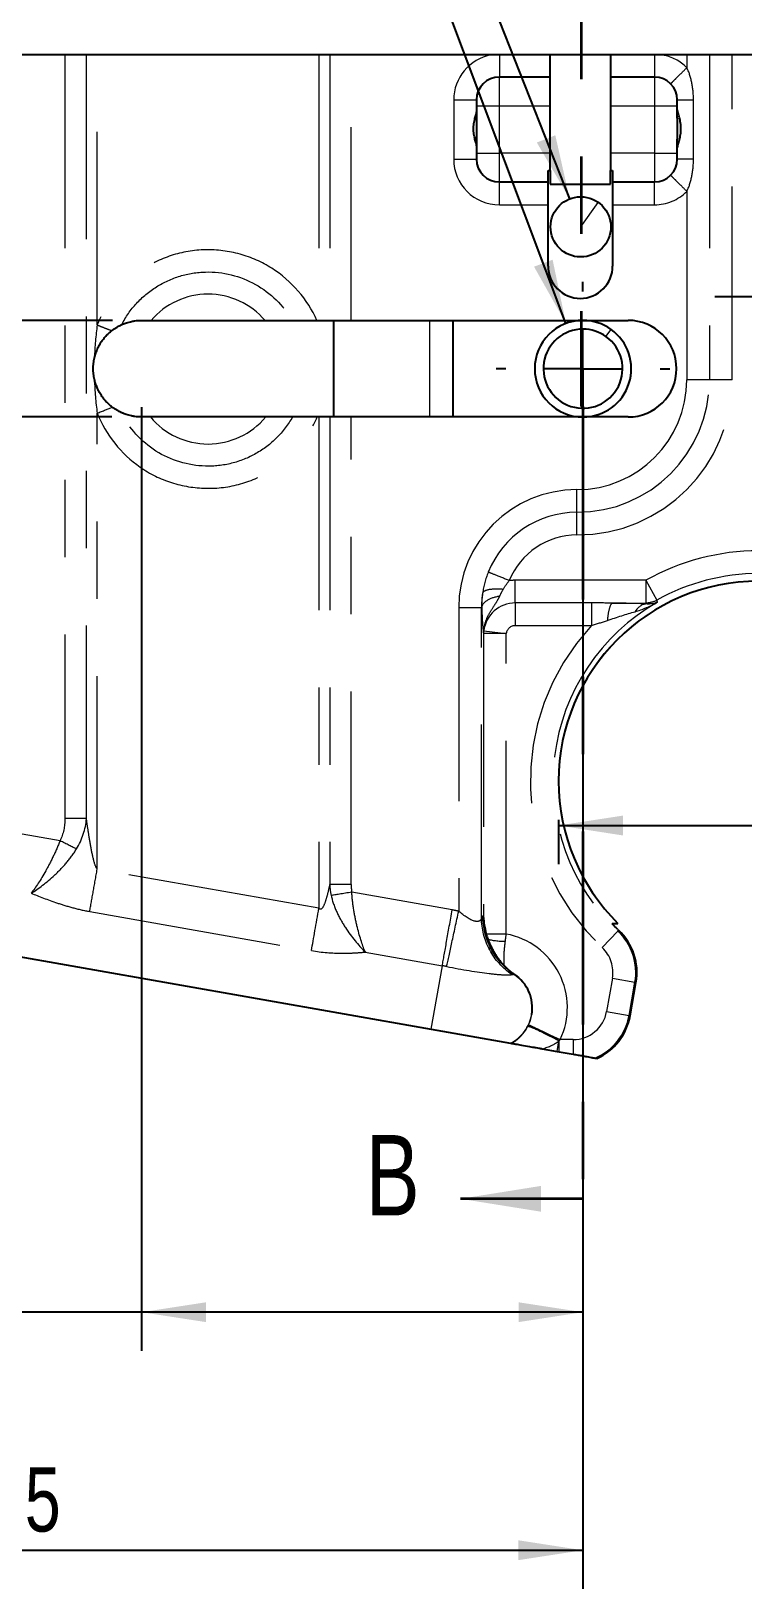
# Model space of a CAD drawing. Header units: inches. Extents: x 0.2 to 16.8, y 0.2 to 10.8.
# Drawn here: x 13.39 to 14.311, y 5.348 to 7.364 of the extents above; entities that cross this region are included whole.
import ezdxf

# ---------------------------------------------------------------- set-up
doc = ezdxf.new("R2010")
doc.units = ezdxf.units.IN
doc.header["$MEASUREMENT"] = 0
doc.linetypes.add('CENTER', pattern=[0.4, 0.25, -0.05, 0.05, -0.05])
doc.linetypes.add('PHANTOM', pattern=[0.5, 0.25, -0.05, 0.05, -0.05, 0.05, -0.05])
doc.layers.add('FORMAT', color=7, linetype='Continuous')
doc.styles.add('SLDTEXTSTYLE0', font='TXT', dxfattribs={"width": 0.75})
doc.dimstyles.new('SLDDIMSTYLE17', dxfattribs={"dimtxt": 0.083333, "dimasz": 0.083333, "dimexe": 0, "dimexo": 0.0625, "dimgap": 0.020833, "dimtad": 2, "dimdec": 3, "dimlfac": 2, "dimrnd": 1e-09, "dimzin": 12, "dimdsep": 46, "dimtxsty": 'SLDTEXTSTYLE0', "dimsah": 1, "dimcen": 0.09, "dimadec": 0, "dimazin": 3, "dimtfac": 1, "dimtdec": 3, "dimtofl": 0, "dimtmove": 0, "dimatfit": 3, "dimfxl": 1, "dimfrac": 2, "dimtolj": 1, "dimtzin": 12, "dimarcsym": 0})
doc.dimstyles.new('SLDDIMSTYLE23', dxfattribs={"dimtxt": 0.083333, "dimasz": 0.083333, "dimexe": 0, "dimexo": 0.0625, "dimgap": 0.020833, "dimtad": 2, "dimdec": 4, "dimlfac": 2, "dimrnd": 1e-09, "dimzin": 12, "dimdsep": 46, "dimtxsty": 'SLDTEXTSTYLE0', "dimsah": 1, "dimcen": 0.09, "dimadec": 0, "dimazin": 3, "dimtol": 1, "dimtp": 0.0015, "dimtm": 0.0015, "dimtfac": 1, "dimtdec": 4, "dimtofl": 0, "dimtmove": 0, "dimatfit": 3, "dimfxl": 1, "dimfrac": 2, "dimtolj": 1, "dimarcsym": 0})
doc.dimstyles.new('SLDDIMSTYLE24', dxfattribs={"dimtxt": 0.083333, "dimasz": 0.083333, "dimexe": 0, "dimexo": 0.0625, "dimgap": 0.020833, "dimtad": 2, "dimdec": 3, "dimlfac": 2, "dimrnd": 1e-09, "dimzin": 4, "dimdsep": 46, "dimtxsty": 'SLDTEXTSTYLE0', "dimsah": 1, "dimcen": 0.09, "dimadec": 0, "dimazin": 1, "dimtol": 1, "dimtp": 0.001, "dimtm": 0.001, "dimtfac": 1, "dimtdec": 3, "dimtofl": 0, "dimtmove": 0, "dimatfit": 3, "dimfxl": 1, "dimfrac": 2, "dimtolj": 1, "dimarcsym": 0})
doc.dimstyles.new('SLDDIMSTYLE25', dxfattribs={"dimtxt": 0.083333, "dimasz": 0.083333, "dimexe": 0, "dimexo": 0.0625, "dimgap": 0.020833, "dimtad": 0, "dimtih": 1, "dimtoh": 1, "dimdec": 3, "dimlfac": 2, "dimrnd": 1e-09, "dimzin": 12, "dimdsep": 46, "dimtxsty": 'SLDTEXTSTYLE0', "dimsah": 1, "dimcen": 0, "dimadec": 0, "dimazin": 3, "dimtol": 1, "dimtp": 0.003, "dimtm": 0.003, "dimtfac": 1, "dimtdec": 3, "dimtofl": 0, "dimtmove": 0, "dimatfit": 3, "dimfxl": 1, "dimfrac": 2, "dimtolj": 1, "dimarcsym": 0})
doc.dimstyles.new('SLDDIMSTYLE26', dxfattribs={"dimtxt": 0.083333, "dimasz": 0.083333, "dimexe": 0, "dimexo": 0.0625, "dimgap": 0.020833, "dimtad": 0, "dimtih": 1, "dimtoh": 1, "dimdec": 3, "dimlfac": 2, "dimrnd": 1e-09, "dimzin": 4, "dimdsep": 46, "dimtxsty": 'SLDTEXTSTYLE0', "dimsah": 1, "dimcen": 0, "dimadec": 0, "dimazin": 1, "dimtol": 1, "dimtp": 0.002, "dimtm": 0.002, "dimtfac": 1, "dimtdec": 3, "dimtofl": 0, "dimtmove": 0, "dimatfit": 3, "dimfxl": 1, "dimfrac": 2, "dimtolj": 1, "dimarcsym": 0})
doc.dimstyles.new('SLDDIMSTYLE5', dxfattribs={"dimtxt": 0.083333, "dimasz": 0.083333, "dimexe": 0, "dimexo": 0.0625, "dimgap": 0.020833, "dimtad": 2, "dimdec": 3, "dimlfac": 2, "dimrnd": 1e-09, "dimzin": 4, "dimdsep": 46, "dimtxsty": 'SLDTEXTSTYLE0', "dimsah": 1, "dimcen": 0.09, "dimadec": 0, "dimazin": 1, "dimtol": 1, "dimtp": 0.002, "dimtm": 0.002, "dimtfac": 1, "dimtdec": 3, "dimtmove": 0, "dimatfit": 0, "dimfxl": 1, "dimfrac": 2, "dimtolj": 1, "dimarcsym": 0})

# ---------------------------------------------------------------- blocks, each defined once
blk = doc.blocks.new('_D_24')
at = {"layer": 'FORMAT'}
for p, q in [((12.5616, 7.1577), (12.5616, 5.3475)), ((14.1036, 5.8023), (14.1036, 5.3475)), ((12.5616, 5.3975), (14.1036, 5.3975))]:
    blk.add_line(p, q, dxfattribs=at)
for points in [[(12.5616, 5.3975), (12.6449, 5.3847), (12.6449, 5.4104)], [(14.1036, 5.3975), (14.0203, 5.4104), (14.0203, 5.3847)]]:
    blk.add_solid(points, dxfattribs=at)
at = {"layer": 'FORMAT', "char_height": 0.08333, "attachment_point": 1, "style": 'SLDTEXTSTYLE0'}
for s, insert in [('3.0841', (12.8344, 5.505)), ('±.0015', (13.173, 5.505))]:
    blk.add_mtext(s, dxfattribs=dict(at, insert=insert))
blk = doc.blocks.new('_D_25')
at = {"layer": 'FORMAT'}
for p, q in [((12.5616, 7.2577), (12.5616, 8.0129)), ((12.5616, 7.9629), (14.1014, 7.9629))]:
    blk.add_line(p, q, dxfattribs=at)
for points in [[(12.5616, 7.9629), (12.6449, 7.9501), (12.6449, 7.9757)], [(14.1014, 7.9629), (14.0181, 7.9757), (14.0181, 7.9501)]]:
    blk.add_solid(points, dxfattribs=at)
at = {"layer": 'FORMAT', "char_height": 0.08333, "attachment_point": 1, "style": 'SLDTEXTSTYLE0'}
for s, insert in [('3.080', (13.0574, 8.0703)), ('±.001', (13.3344, 8.0703))]:
    blk.add_mtext(s, dxfattribs=dict(at, insert=insert))
blk = doc.blocks.new('_D_26')
at = {"layer": 'FORMAT'}
for p, q in [((13.8447, 7.7616), (13.5947, 7.7616)), ((14.0867, 7.1465), (13.8447, 7.7616))]:
    blk.add_line(p, q, dxfattribs=at)
blk.add_solid([(14.0867, 7.1465), (14.0681, 7.2288), (14.0442, 7.2194)], dxfattribs=at)
at = {"layer": 'FORMAT', "char_height": 0.08333, "attachment_point": 1, "style": 'SLDTEXTSTYLE0'}
for s, insert in [('%%c', (12.977, 7.8028)), ('.156', (13.1028, 7.8028)), ('±.003', (13.3183, 7.8028))]:
    blk.add_mtext(s, dxfattribs=dict(at, insert=insert))
blk = doc.blocks.new('_D_27')
at = {"layer": 'FORMAT'}
for p, q in [((13.8786, 7.5261), (13.6286, 7.5261)), ((14.0819, 6.9852), (13.8786, 7.5261))]:
    blk.add_line(p, q, dxfattribs=at)
blk.add_solid([(14.0819, 6.9852), (14.0646, 7.0677), (14.0406, 7.0587)], dxfattribs=at)
at = {"layer": 'FORMAT', "char_height": 0.08333, "attachment_point": 1, "style": 'SLDTEXTSTYLE0'}
for s, insert in [('%%c', (12.7168, 7.5673)), ('.250', (12.8426, 7.5673)), ('±.002 THRU', (13.0581, 7.5673))]:
    blk.add_mtext(s, dxfattribs=dict(at, insert=insert))
blk = doc.blocks.new('_D_29')
at = {"layer": 'FORMAT'}
for p, q in [((12.9607, 6.8642), (12.9607, 7.3327)), ((13.4941, 6.8642), (12.9107, 6.8642))]:
    blk.add_line(p, q, dxfattribs=at)
for points in [[(12.9607, 7.3327), (12.9479, 7.2494), (12.9736, 7.2494)], [(12.9607, 6.8642), (12.9736, 6.9475), (12.9479, 6.9475)]]:
    blk.add_solid(points, dxfattribs=at)
at = {"layer": 'FORMAT', "insert": (12.8533, 6.9937), "char_height": 0.08333, "attachment_point": 1, "rotation": 90, "style": 'SLDTEXTSTYLE0'}
blk.add_mtext('.937', dxfattribs=at)
blk = doc.blocks.new('_D_30')
at = {"layer": 'FORMAT'}
for p, q in [((13.2858, 6.9892), (13.2858, 7.1495)), ((13.495, 6.9892), (13.2358, 6.9892)), ((13.4941, 6.8642), (13.2358, 6.8642)), ((13.2858, 6.8642), (13.2858, 6.2538))]:
    blk.add_line(p, q, dxfattribs=at)
for points in [[(13.2858, 6.9892), (13.2987, 7.0725), (13.273, 7.0725)], [(13.2858, 6.8642), (13.273, 6.7809), (13.2987, 6.7809)]]:
    blk.add_solid(points, dxfattribs=at)
at = {"layer": 'FORMAT', "char_height": 0.08333, "attachment_point": 1, "rotation": 90, "style": 'SLDTEXTSTYLE0'}
for s, insert in [('±.002', (13.1784, 6.4692)), ('.250', (13.1784, 6.2538))]:
    blk.add_mtext(s, dxfattribs=dict(at, insert=insert))
blk = doc.blocks.new('_D_32')
at = {"layer": 'FORMAT'}
for p, q in [((13.5326, 6.8767), (13.5326, 5.6556)), ((14.1039, 6.8767), (14.1039, 5.6556)), ((13.5326, 5.7056), (13.0342, 5.7056)), ((14.1039, 5.7056), (13.5326, 5.7056))]:
    blk.add_line(p, q, dxfattribs=at)
for points in [[(13.5326, 5.7056), (13.6159, 5.6928), (13.6159, 5.7184)], [(14.1039, 5.7056), (14.0206, 5.7184), (14.0206, 5.6928)]]:
    blk.add_solid(points, dxfattribs=at)
at = {"layer": 'FORMAT', "insert": (13.0342, 5.813), "char_height": 0.08333, "attachment_point": 1, "style": 'SLDTEXTSTYLE0'}
blk.add_mtext('1.143', dxfattribs=at)
blk = doc.blocks.new('_D_37')
at = {"layer": 'FORMAT'}
for p, q in [((14.0723, 6.3427), (14.0723, 6.2855)), ((14.0723, 6.3355), (15.0312, 6.3355)), ((15.0312, 6.3427), (15.0312, 6.2855))]:
    blk.add_line(p, q, dxfattribs=at)
for points in [[(14.0723, 6.3355), (14.1556, 6.3226), (14.1556, 6.3483)], [(15.0312, 6.3355), (14.9478, 6.3483), (14.9478, 6.3226)]]:
    blk.add_solid(points, dxfattribs=at)
at = {"layer": 'FORMAT', "insert": (14.3692, 6.4429), "char_height": 0.08333, "attachment_point": 1, "style": 'SLDTEXTSTYLE0'}
blk.add_mtext('1.918', dxfattribs=at)
blk = doc.blocks.new('SW_CENTERMARKSYMBOL_24')
at = {"layer": 'FORMAT', "color": 0}
for p, q in [((0, 0.05), (0, 0.089)), ((0, 0), (0, 0.05)), ((-0.05, 0), (-0.089, 0)), ((0, 0), (-0.05, 0)), ((0, 0), (0, -0.05)), ((0, 0), (0.05, 0)), ((0.05, 0), (0.089, 0)), ((0, -0.05), (0, -0.089))]:
    blk.add_line(p, q, dxfattribs=at)
blk = doc.blocks.new('SW_CENTERMARKSYMBOL_25')
at = {"layer": 'FORMAT', "color": 0}
for p, q in [((0, 0.1), (0, 0.1125)), ((0, 0), (0, 0.05)), ((-0.1, 0), (-0.1125, 0)), ((0, 0), (-0.05, 0)), ((0, 0), (0, -0.05)), ((0, 0), (0.05, 0)), ((0.1, 0), (0.1125, 0)), ((0, -0.1), (0, -0.1125))]:
    blk.add_line(p, q, dxfattribs=at)

msp = doc.modelspace()

# ---------------------------------------------------------------- linework, layer by layer
at = {"color": 7, "linetype": 'CENTER', "lineweight": 35}
for p, q in [((14.1014, 8.101324), (14.1014, 6.877929)), ((14.1014, 6.877929), (14.103625, 6.877929)), ((14.103625, 6.877929), (14.103625, 5.852347))]:
    msp.add_line(p, q, dxfattribs=at)
at = {"color": 7, "linetype": 'Continuous', "lineweight": 25}
for p, q in [((13.433458, 7.332699), (12.70872, 7.332699)), ((13.461297, 7.332699), (13.433458, 7.332699)), ((13.475216, 7.332699), (13.461297, 7.332699)), ((13.762156, 7.332699), (13.475216, 7.332699)), ((13.776076, 7.332699), (13.762156, 7.332699)), ((13.803915, 7.332699), (13.776076, 7.332699)), ((13.984918, 7.332699), (13.803915, 7.332699)), ((13.995655, 7.332699), (13.984918, 7.332699)), ((14.0616, 7.332699), (13.995655, 7.332699)), ((14.0616, 7.304155), (14.0616, 7.332699)), ((14.139356, 7.332699), (14.0616, 7.332699)), ((14.196442, 7.332699), (14.139356, 7.332699)), ((14.139356, 7.332699), (14.139356, 7.304155)), ((14.207179, 7.332699), (14.196442, 7.332699)), ((14.238303, 7.332699), (14.207179, 7.332699)), ((14.267657, 7.332699), (14.238303, 7.332699)), ((14.297011, 7.332699), (14.267657, 7.332699)), ((15.683765, 7.332699), (14.297011, 7.332699)), ((14.0616, 7.304155), (13.995655, 7.304155)), ((14.0616, 7.266754), (14.0616, 7.304155)), ((14.196442, 7.304155), (14.139356, 7.304155)), ((14.139356, 7.304155), (14.139356, 7.266754)), ((13.966127, 7.274628), (13.966127, 7.266754)), ((13.966127, 7.266754), (13.966127, 7.20573)), ((14.0616, 7.20573), (14.0616, 7.266754)), ((14.139356, 7.266754), (14.139356, 7.20573)), ((14.22597, 7.266754), (14.22597, 7.274628)), ((14.22597, 7.25082), (14.22597, 7.266754)), ((14.22597, 7.20573), (14.22597, 7.223633)), ((13.966127, 7.20573), (13.966127, 7.197856)), ((14.0616, 7.183092), (14.0616, 7.20573)), ((14.139356, 7.20573), (14.139356, 7.183092)), ((14.22597, 7.197856), (14.22597, 7.20573)), ((14.058647, 7.183092), (14.0616, 7.183092)), ((14.058647, 7.168329), (14.058647, 7.183092)), ((14.0616, 7.183092), (14.0616, 7.165376)), ((14.139356, 7.183092), (14.142308, 7.183092)), ((14.139356, 7.165376), (14.139356, 7.183092)), ((14.142308, 7.183092), (14.142308, 7.168329)), ((13.995655, 7.168329), (14.058647, 7.168329)), ((14.058647, 7.138801), (14.058647, 7.168329)), ((14.0616, 7.165376), (14.139356, 7.165376)), ((14.142308, 7.168329), (14.196442, 7.168329)), ((14.142308, 7.168329), (14.142308, 7.138801)), ((14.058647, 7.059569), (14.058647, 7.138801)), ((14.142308, 7.138801), (14.142308, 7.059569)), ((13.54495, 6.989195), (13.692422, 6.989195)), ((13.759657, 6.989195), (13.762156, 6.989195)), ((13.762156, 6.989195), (13.776076, 6.989195)), ((13.776076, 6.989195), (13.803915, 6.989195)), ((13.781088, 6.989195), (13.781088, 6.864195)), ((13.803915, 6.989195), (14.162485, 6.989195)), ((13.935615, 6.989195), (13.935615, 6.864195)), ((13.693252, 6.864195), (13.544121, 6.864195)), ((13.762156, 6.864195), (13.760093, 6.864195)), ((13.776076, 6.864195), (13.762156, 6.864195)), ((13.803915, 6.864195), (13.776076, 6.864195)), ((14.162485, 6.864195), (13.803915, 6.864195)), ((12.751671, 6.275691), (13.907406, 6.071904)), ((14.16491, 6.089374), (14.172483, 6.132321)), ((13.907406, 6.071904), (14.009999, 6.053814)), ((14.051279, 6.046535), (14.070355, 6.043172)), ((14.070355, 6.043172), (14.073035, 6.042699)), ((14.073035, 6.042699), (14.091127, 6.039509))]:
    msp.add_line(p, q, dxfattribs=at)
at = {"color": 8, "linetype": 'PHANTOM', "lineweight": 18}
for p, q in [((13.433458, 7.332699), (13.433458, 6.344391)), ((13.461297, 6.344391), (13.461297, 7.332699)), ((13.475216, 6.983273), (13.475216, 7.332699)), ((13.762156, 7.332699), (13.762156, 6.989195)), ((13.776076, 7.332699), (13.776076, 6.989195)), ((13.803915, 6.989195), (13.803915, 7.332699)), ((13.995655, 7.332699), (13.995655, 7.304155)), ((14.196442, 7.332699), (14.196442, 7.304155)), ((14.238303, 7.332699), (14.238303, 7.316283)), ((14.267657, 7.332699), (14.267657, 6.912423)), ((14.297011, 6.912423), (14.297011, 7.332699)), ((13.995655, 7.266754), (13.995655, 7.304155)), ((14.196442, 7.304155), (14.196442, 7.266754)), ((13.9366, 7.274628), (13.9366, 7.197856)), ((13.9366, 7.274628), (13.966127, 7.274628)), ((13.966127, 7.266754), (13.995655, 7.266754)), ((13.995655, 7.20573), (13.995655, 7.266754)), ((13.995655, 7.266754), (14.0616, 7.266754)), ((14.139356, 7.266754), (14.196442, 7.266754)), ((14.196442, 7.266754), (14.22597, 7.266754)), ((14.196442, 7.266754), (14.196442, 7.20573)), ((14.226074, 7.261876), (14.22597, 7.261788)), ((14.2469, 7.197856), (14.2469, 7.274628)), ((13.9366, 7.197856), (13.966127, 7.197856)), ((13.966127, 7.20573), (13.995655, 7.20573)), ((14.0616, 7.20573), (13.995655, 7.20573)), ((13.995655, 7.168329), (13.995655, 7.20573)), ((14.196442, 7.20573), (14.139356, 7.20573)), ((14.196442, 7.20573), (14.196442, 7.168329)), ((14.196442, 7.20573), (14.22597, 7.20573)), ((14.22597, 7.212665), (14.226074, 7.212577)), ((13.995655, 7.138801), (13.995655, 7.168329)), ((14.196442, 7.138801), (14.196442, 7.168329)), ((13.995655, 7.138801), (14.058647, 7.138801)), ((14.10097, 7.110258), (14.123633, 7.141997)), ((14.142308, 7.138801), (14.196442, 7.138801)), ((14.238303, 7.156201), (14.238303, 6.912423)), ((13.905104, 6.989195), (13.905104, 6.864195)), ((14.133664, 6.968347), (14.140242, 6.977559)), ((14.267657, 6.912423), (14.238303, 6.912423)), ((14.297011, 6.912423), (14.267657, 6.912423)), ((13.475216, 6.278967), (13.475216, 6.869132)), ((13.762156, 6.864195), (13.762156, 6.228371)), ((13.776076, 6.864195), (13.776076, 6.259107)), ((13.803915, 6.259107), (13.803915, 6.864195)), ((14.096048, 6.740814), (14.096048, 6.770168)), ((14.096048, 6.711461), (14.096048, 6.740814)), ((14.185243, 6.65286), (14.016324, 6.65286)), ((14.016324, 6.623506), (14.016324, 6.65286)), ((14.185243, 6.65286), (14.199678, 6.627148)), ((14.185243, 6.65286), (14.185243, 6.623373)), ((13.943028, 6.617148), (13.943028, 6.224594)), ((13.972515, 6.617148), (13.943028, 6.617148)), ((13.972515, 6.216016), (13.972515, 6.617148)), ((13.97287, 6.617148), (13.972515, 6.617148)), ((14.114986, 6.623506), (14.016324, 6.623506)), ((14.016324, 6.623506), (14.016324, 6.594153)), ((14.142196, 6.623373), (14.185243, 6.623373)), ((14.185243, 6.623373), (14.185537, 6.62225)), ((14.016324, 6.594153), (14.114986, 6.594153)), ((13.975101, 6.583807), (13.975101, 6.216412)), ((14.004588, 6.583807), (13.975101, 6.583807)), ((13.975466, 6.587486), (14.004588, 6.583807)), ((14.004588, 6.195032), (14.004588, 6.583807)), ((13.427109, 6.315734), (12.778885, 6.430034)), ((13.762156, 6.228371), (13.475216, 6.278967)), ((13.934621, 6.226246), (13.804713, 6.249152)), ((13.465556, 6.224183), (13.752496, 6.173588)), ((14.128846, 6.177398), (14.149043, 6.198882)), ((14.149043, 6.198882), (14.150017, 6.199918)), ((13.822137, 6.17163), (13.921889, 6.154041)), ((13.907406, 6.071904), (13.921889, 6.154041)), ((14.142043, 6.137689), (14.13447, 6.094741)), ((14.142043, 6.137689), (14.171082, 6.132568)), ((14.163509, 6.089621), (14.171082, 6.132568)), ((14.171082, 6.132568), (14.172483, 6.132321)), ((14.13447, 6.094741), (14.163509, 6.089621)), ((14.163509, 6.089621), (14.16491, 6.089374)), ((14.070355, 6.043172), (14.072739, 6.056696)), ((14.073035, 6.042699), (14.073035, 6.057264)), ((14.091127, 6.058372), (14.074414, 6.058372)), ((14.091127, 6.058372), (14.091127, 6.039509))]:
    msp.add_line(p, q, dxfattribs=at)
at = {"color": 7, "linetype": 'Continuous', "lineweight": 35}
msp.add_line((14.103625, 5.852347), (13.945291, 5.852347), dxfattribs=at)
at = {"color": 8, "linetype": 'PHANTOM', "lineweight": 18, "flags": 128}
msp.add_lwpolyline([(14.200464, 6.624424), (14.200024, 6.625949), (14.199678, 6.627148)], dxfattribs=at)
at = {"color": 7, "linetype": 'Continuous', "lineweight": 25}
msp.add_circle((14.10097, 7.110258), 0.039, dxfattribs=at)
at = {"color": 8, "linetype": 'PHANTOM', "lineweight": 18}
for centre, radius, start, end in [((13.995655, 7.274628), 0.059055, 100.475314, 180), ((14.196442, 7.274628), 0.059055, 44.85849, 79.524686), ((13.995655, 7.197856), 0.059055, 180, 270), ((14.196442, 7.197856), 0.059055, 270, 315.14151), ((13.618686, 6.926203), 0.096979, 40.507031, 139.492969), ((14.096048, 6.912423), 0.142255, 270, 0), ((14.096048, 6.912423), 0.171609, 270, 0), ((14.096048, 6.912423), 0.200963, 270, 0), ((13.618686, 6.926203), 0.096979, 219.746517, 320.253483), ((14.096048, 6.617148), 0.153021, 90, 180), ((14.096048, 6.617148), 0.123667, 90, 158.028406), ((14.096048, 6.617148), 0.094313, 90, 158.028406), ((14.331285, 6.392738), 0.298315, 90, 119.311415), ((14.016327, 6.58227), 0.07059, 90.002377, 96.296279), ((14.331285, 6.392738), 0.268828, 90, 119.311415), ((14.096048, 6.617148), 0.123534, 171.1354, 180), ((14.331285, 6.392738), 0.258976, 90, 225.292271), ((14.016324, 6.582324), 0.041183, 90, 172.79828), ((14.331285, 6.392738), 0.266068, 119.45102, 226.768722), ((14.016324, 6.582324), 0.011829, 90, 172.79828), ((14.331285, 6.392738), 0.295555, 137.040694, 226.768722), ((13.999805, 6.583215), 0.02471, 170.04603, 178.628364), ((13.89646, 6.009799), 0.219785, 77.767431, 80.001123), ((13.986796, 6.099773), 0.096906, 334.708525, 79.420547), ((14.0987, 6.145331), 0.073499, 350, 46.768722), ((14.0987, 6.145331), 0.044012, 350, 46.768722), ((13.875463, 5.890706), 0.267396, 78.777688, 80.001379), ((13.986796, 6.099773), 0.051693, 334.708525, 60.006406), ((13.986796, 6.099773), 0.051484, 296.787665, 350), ((14.091127, 6.102384), 0.044012, 270, 350), ((14.091127, 6.102384), 0.073499, 292.599668, 350)]:
    msp.add_arc(centre, radius, start, end, dxfattribs=at)
at = {"color": 7, "linetype": 'Continuous', "lineweight": 25}
for centre, radius, start, end in [((13.995655, 7.274628), 0.029528, 90, 180), ((14.196442, 7.274628), 0.029528, 0, 90), ((13.995655, 7.197856), 0.029528, 180, 270), ((14.196442, 7.197856), 0.029528, 270, 360), ((14.100478, 7.059569), 0.041831, 180, 0), ((14.103922, 6.926695), 0.0625, 90, 270), ((14.103922, 6.926695), 0.051181, 90, 54.471448), ((14.103922, 6.926695), 0.0625, 54.471448, 90), ((14.103922, 6.926695), 0.051181, 54.471448, 90), ((14.103922, 6.926695), 0.0625, 270, 54.471448), ((14.162485, 6.926695), 0.0625, 270, 90), ((14.331285, 6.392738), 0.258935, 90, 180), ((14.331285, 6.392738), 0.258935, 180, 225.301317), ((14.0987, 6.145331), 0.074921, 350, 46.768722), ((13.986796, 6.099773), 0.051484, 350, 56.965753), ((14.091127, 6.102384), 0.074921, 294.262779, 350)]:
    msp.add_arc(centre, radius, start, end, dxfattribs=at)
at = {"color": 8, "linetype": 'PHANTOM', "lineweight": 18}
for centre, major_axis, ratio, start_param, end_param in [((13.853375, 6.265104), (-0.018929, -0.054197), 0.84313348, 5.10510798, 5.28499866), ((13.993144, 5.48636), (-0.018961, 0.731634), 0.03234383, 6.27653573, 6.35588722), ((14.020036, 6.083168), (0.013046, 0.026287), 0.49538289, 4.66324388, 4.69274559), ((14.004243, 6.079099), (0.02797, 0.031094), 0.60607611, 5.12930381, 5.17168515), ((14.06361, 6.062271), (0.009407, 0.018695), 0.50984556, 4.67046785, 4.70107296), ((14.030584, 6.063969), (0.052433, 0.010864), 0.42922701, 5.56179921, 5.6075519)]:
    msp.add_ellipse(centre, major_axis=major_axis, ratio=ratio, start_param=start_param, end_param=end_param, dxfattribs=at)
at = {"color": 7, "linetype": 'Continuous', "lineweight": 25}
msp.add_ellipse((14.331269, 6.392721), major_axis=(-0.192302, 0.181801), ratio=0.99995695, start_param=1.56870213, end_param=1.57360267, dxfattribs=at)
at = {"color": 8, "linetype": 'PHANTOM', "lineweight": 18}
for points, knots in [([(14.217373, 7.295455), (14.217373, 7.295455), (14.217918, 7.295997), (14.220015, 7.298084), (14.221566, 7.299628), (14.225441, 7.303483), (14.227762, 7.305794), (14.232825, 7.310831), (14.235564, 7.313557), (14.238303, 7.316283)], [0, 0, 0, 0, 0.25, 0.25, 0.5, 0.5, 0.75, 0.75, 1, 1, 1, 1]), ([(14.22597, 7.274628), (14.22597, 7.274628), (14.228063, 7.274628), (14.235491, 7.274628), (14.240896, 7.274628), (14.2469, 7.274628)], [0, 0, 0, 0, 0.5, 0.5, 1, 1, 1, 1]), ([(14.2469, 7.197856), (14.240896, 7.197856), (14.235491, 7.197856), (14.228063, 7.197856), (14.22597, 7.197856), (14.22597, 7.197856)], [0, 0, 0, 0, 0.5, 0.5, 1, 1, 1, 1]), ([(14.238303, 7.156201), (14.235564, 7.158927), (14.232825, 7.161653), (14.227762, 7.16669), (14.225441, 7.169001), (14.221566, 7.172856), (14.220015, 7.1744), (14.217918, 7.176487), (14.217373, 7.177029), (14.217373, 7.177029)], [0, 0, 0, 0, 0.25, 0.25, 0.5, 0.5, 0.75, 0.75, 1, 1, 1, 1]), ([(13.759657, 6.989195), (13.747408, 7.016606), (13.726691, 7.040389), (13.688518, 7.064689), (13.674584, 7.070835), (13.645523, 7.078877), (13.630408, 7.080796), (13.600307, 7.080252), (13.585331, 7.077744), (13.556753, 7.068401), (13.543137, 7.061622), (13.518356, 7.044485), (13.507195, 7.03412), (13.488413, 7.010475), (13.48077, 6.997235), (13.475216, 6.983273)], [0, 0, 0, 0, 0.25, 0.25, 0.375, 0.375, 0.5, 0.5, 0.625, 0.625, 0.75, 0.75, 0.875, 0.875, 1, 1, 1, 1]), ([(13.50691, 6.983687), (13.512039, 6.993664), (13.518513, 7.002992), (13.53372, 7.019501), (13.551163, 7.033902), (13.571702, 7.0433), (13.593103, 7.049801), (13.604243, 7.051566), (13.637831, 7.052318), (13.660423, 7.046848), (13.699558, 7.0249), (13.716144, 7.008519), (13.727429, 6.989188)], [0, 0, 0, 0, 0.125, 0.125, 0.25, 0.375, 0.375, 0.5, 0.5, 0.75, 0.75, 1, 1, 1, 1]), ([(13.475216, 6.983273), (13.47865, 6.981907), (13.482086, 6.980541), (13.488479, 6.977998), (13.491425, 6.976826), (13.493923, 6.975832)], [0, 0, 0, 0, 0.5, 0.5, 1, 1, 1, 1]), ([(13.475216, 6.869132), (13.486368, 6.841098), (13.50613, 6.816417), (13.543363, 6.790563), (13.557068, 6.783865), (13.585858, 6.77469), (13.600933, 6.77219), (13.631152, 6.771586), (13.646296, 6.773524), (13.675375, 6.781798), (13.689305, 6.788084), (13.714733, 6.804385), (13.726249, 6.814394), (13.745898, 6.837415), (13.75404, 6.850393), (13.760093, 6.864195)], [0, 0, 0, 0, 0.25, 0.25, 0.375, 0.375, 0.5, 0.5, 0.625, 0.625, 0.75, 0.75, 0.875, 0.875, 1, 1, 1, 1]), ([(13.728013, 6.864196), (13.722422, 6.854351), (13.715488, 6.845231), (13.699458, 6.829242), (13.690368, 6.822353), (13.670671, 6.811219), (13.660057, 6.806977), (13.638091, 6.801493), (13.62674, 6.800286), (13.592798, 6.801259), (13.570328, 6.807972), (13.532186, 6.832313), (13.516442, 6.849797), (13.506277, 6.87)], [0, 0, 0, 0, 0.125, 0.125, 0.25, 0.25, 0.375, 0.375, 0.5, 0.5, 0.75, 0.75, 1, 1, 1, 1]), ([(14.008585, 6.652434), (14.001912, 6.655127), (13.995287, 6.6578), (13.985329, 6.661817), (13.982087, 6.663125), (13.981364, 6.663417)], [0, 0, 0, 0, 0.5, 0.5, 1, 1, 1, 1]), ([(14.000607, 6.641051), (13.993864, 6.641715), (13.987334, 6.641599), (13.977768, 6.639824), (13.974649, 6.638202), (13.97399, 6.636184)], [0, 0, 0, 0, 0.5, 0.5, 1, 1, 1, 1]), ([(13.97287, 6.617148), (13.973157, 6.620622), (13.975678, 6.624079), (13.984001, 6.629583), (13.989876, 6.631597), (13.996213, 6.632469)], [0, 0, 0, 0, 0.5, 0.5, 1, 1, 1, 1]), ([(13.97287, 6.617148), (13.973126, 6.609447), (13.973469, 6.602723), (13.974236, 6.591839), (13.974665, 6.587589), (13.975101, 6.583807)], [0, 0, 0, 0, 0.5, 0.5, 1, 1, 1, 1]), ([(13.975466, 6.587486), (13.975757, 6.590694), (13.976362, 6.593779), (13.977978, 6.599512), (13.978991, 6.602151), (13.982229, 6.609355), (13.984573, 6.613158), (13.988826, 6.61971), (13.990689, 6.622508), (13.993829, 6.627704), (13.99513, 6.630084), (13.996213, 6.632469)], [0, 0, 0, 0, 0.125, 0.125, 0.25, 0.25, 0.5, 0.5, 0.75, 0.75, 1, 1, 1, 1]), ([(14.114986, 6.623506), (14.114986, 6.622727), (14.114986, 6.619231), (14.114986, 6.608493), (14.114986, 6.601349), (14.114986, 6.594153)], [0, 0, 0, 0, 0.5, 0.5, 1, 1, 1, 1]), ([(14.142196, 6.623373), (14.140712, 6.623053), (14.139229, 6.620672), (14.136855, 6.612654), (14.135953, 6.607085), (14.135523, 6.600984)], [0, 0, 0, 0, 0.5, 0.5, 1, 1, 1, 1]), ([(13.475216, 6.278967), (13.473534, 6.281063), (13.471942, 6.285752), (13.469079, 6.297049), (13.467787, 6.30357), (13.465453, 6.31665), (13.464405, 6.323186), (13.462594, 6.335068), (13.461834, 6.340412), (13.461297, 6.344391)], [0, 0, 0, 0, 0.25, 0.25, 0.5, 0.5, 0.75, 0.75, 1, 1, 1, 1]), ([(13.427109, 6.315734), (13.424357, 6.308661), (13.421325, 6.301761), (13.415044, 6.288692), (13.411793, 6.282499), (13.402065, 6.265172), (13.395593, 6.255319), (13.389898, 6.248051)], [0, 0, 0, 0, 0.25, 0.25, 0.5, 0.5, 1, 1, 1, 1]), ([(13.389995, 6.248014), (13.399267, 6.253631), (13.409746, 6.261514), (13.425174, 6.275943), (13.430285, 6.281168), (13.43994, 6.292483), (13.444476, 6.298608), (13.448409, 6.305097)], [0, 0, 0, 0, 0.5, 0.5, 0.75, 0.75, 1, 1, 1, 1]), ([(13.465556, 6.224183), (13.466918, 6.231904), (13.468461, 6.240658), (13.471742, 6.259266), (13.473479, 6.269115), (13.475216, 6.278967)], [0, 0, 0, 0, 0.5, 0.5, 1, 1, 1, 1]), ([(13.776076, 6.259107), (13.775565, 6.256599), (13.774838, 6.253296), (13.773048, 6.245997), (13.771987, 6.241975), (13.769581, 6.234536), (13.768237, 6.231017), (13.765292, 6.226973), (13.763705, 6.226441), (13.762156, 6.228371)], [0, 0, 0, 0, 0.25, 0.25, 0.5, 0.5, 0.75, 0.75, 1, 1, 1, 1]), ([(13.389758, 6.247872), (13.399678, 6.243794), (13.410993, 6.239351), (13.430002, 6.23301), (13.436682, 6.230942), (13.450717, 6.227186), (13.458091, 6.2255), (13.465556, 6.224183)], [0, 0, 0, 0, 0.5, 0.5, 0.75, 0.75, 1, 1, 1, 1]), ([(13.778061, 6.244801), (13.779759, 6.237197), (13.78236, 6.229772), (13.788775, 6.21595), (13.792548, 6.209475), (13.804469, 6.191199), (13.813356, 6.180651), (13.821522, 6.172271)], [0, 0, 0, 0, 0.25, 0.25, 0.5, 0.5, 1, 1, 1, 1]), ([(13.821879, 6.172291), (13.81821, 6.181262), (13.814516, 6.192718), (13.809815, 6.212308), (13.808371, 6.219222), (13.806029, 6.233749), (13.805144, 6.241419), (13.804713, 6.249152)], [0, 0, 0, 0, 0.5, 0.5, 0.75, 0.75, 1, 1, 1, 1]), ([(13.921889, 6.154041), (13.923317, 6.162138), (13.92524, 6.173045), (13.929652, 6.19807), (13.932135, 6.212148), (13.934621, 6.226246)], [0, 0, 0, 0, 0.5, 0.5, 1, 1, 1, 1]), ([(13.927502, 6.152989), (13.929245, 6.161028), (13.931591, 6.171847), (13.936971, 6.196661), (13.939997, 6.210618), (13.943028, 6.224594)], [0, 0, 0, 0, 0.5, 0.5, 1, 1, 1, 1]), ([(13.972515, 6.216016), (13.97232, 6.214111), (13.971382, 6.212664), (13.968231, 6.211133), (13.96601, 6.211072), (13.957808, 6.213435), (13.95038, 6.218165), (13.943028, 6.224594)], [0, 0, 0, 0, 0.25, 0.25, 0.5, 0.5, 1, 1, 1, 1]), ([(14.012062, 6.142597), (14.00003, 6.150709), (13.989999, 6.161761), (13.976327, 6.187234), (13.97261, 6.201615), (13.972515, 6.216016)], [0, 0, 0, 0, 0.5, 0.5, 1, 1, 1, 1]), ([(14.013422, 6.143943), (14.001434, 6.15212), (13.991466, 6.16326), (13.977959, 6.188951), (13.974335, 6.203455), (13.974341, 6.217981)], [0, 0, 0, 0, 0.5, 0.5, 1, 1, 1, 1]), ([(13.974341, 6.217981), (13.974341, 6.217897), (13.974346, 6.217849), (13.974356, 6.217777), (13.974361, 6.217748), (13.974377, 6.217658), (13.97439, 6.217607), (13.974426, 6.217479), (13.974456, 6.217398), (13.974553, 6.217172), (13.974626, 6.217048), (13.974809, 6.21676), (13.974954, 6.216577), (13.975101, 6.216412)], [0, 0, 0, 0, 0.03125, 0.03125, 0.0625, 0.0625, 0.125, 0.125, 0.25, 0.25, 0.5, 0.5, 1, 1, 1, 1]), ([(13.752496, 6.173588), (13.766123, 6.171185), (13.779728, 6.170207), (13.797424, 6.170116), (13.802911, 6.1703), (13.81312, 6.170849), (13.817835, 6.171224), (13.822139, 6.171639)], [0, 0, 0, 0, 0.5, 0.5, 0.75, 0.75, 1, 1, 1, 1]), ([(14.002252, 6.153717), (14.001867, 6.156557), (14.001712, 6.160489), (14.00194, 6.171137), (14.00235, 6.177761), (14.003336, 6.185154)], [0, 0, 0, 0, 0.5, 0.5, 1, 1, 1, 1]), ([(13.927502, 6.152989), (13.947304, 6.14906), (13.966967, 6.145794), (13.989944, 6.143008), (13.996486, 6.142453), (14.006622, 6.142041), (14.01023, 6.142175), (14.012062, 6.142597)], [0, 0, 0, 0, 0.5, 0.5, 0.75, 0.75, 1, 1, 1, 1]), ([(14.032402, 6.075422), (14.029896, 6.070666), (14.026759, 6.066366), (14.019792, 6.058975), (14.015979, 6.055921), (14.012016, 6.053457)], [0, 0, 0, 0, 0.5, 0.5, 1, 1, 1, 1]), ([(14.072739, 6.056696), (14.062732, 6.06199), (14.052757, 6.066987), (14.037925, 6.073883), (14.033217, 6.075692), (14.032402, 6.075422)], [0, 0, 0, 0, 0.5, 0.5, 1, 1, 1, 1]), ([(14.0328, 6.07619), (14.0335, 6.076257), (14.038132, 6.074309), (14.052929, 6.067342), (14.062943, 6.062408), (14.073035, 6.057264)], [0, 0, 0, 0, 0.5, 0.5, 1, 1, 1, 1]), ([(14.033534, 6.077688), (14.033805, 6.07756), (14.03507, 6.076963), (14.039407, 6.074913), (14.042478, 6.073462), (14.049993, 6.069911), (14.054434, 6.067813), (14.064056, 6.063266), (14.069234, 6.06082), (14.074414, 6.058372)], [0, 0, 0, 0, 0.25, 0.25, 0.5, 0.5, 0.75, 0.75, 1, 1, 1, 1])]:
    msp.add_open_spline(points, degree=3, knots=knots, dxfattribs=at)
for points in [[(14.2469, 7.274628), (14.2469, 7.282348), (14.245366, 7.297752), (14.241026, 7.31081), (14.238303, 7.316283)], [(14.238303, 7.156201), (14.241026, 7.161674), (14.245366, 7.174732), (14.2469, 7.190136), (14.2469, 7.197856)], [(13.475216, 6.983273), (13.473425, 6.969766), (13.472197, 6.955415), (13.47171, 6.940941)], [(13.471672, 6.912607), (13.472138, 6.897642), (13.473373, 6.88303), (13.475216, 6.869132)], [(13.475216, 6.869132), (13.482475, 6.872019), (13.489687, 6.874888), (13.494777, 6.876913)], [(13.981364, 6.663417), (13.977783, 6.654543), (13.975339, 6.645208), (13.97399, 6.636184)], [(13.97399, 6.636184), (13.973043, 6.62955), (13.97272, 6.623096), (13.97287, 6.617148)], [(13.996213, 6.632469), (13.997485, 6.635272), (13.998932, 6.63817), (14.000607, 6.641051)], [(14.000607, 6.641051), (14.002886, 6.644974), (14.005502, 6.648861), (14.008585, 6.652434)], [(14.142196, 6.623373), (14.133295, 6.62343), (14.124147, 6.623506), (14.114986, 6.623506)], [(14.185537, 6.62225), (14.173309, 6.622812), (14.158008, 6.623172), (14.142196, 6.623373)], [(14.171385, 6.612185), (14.180939, 6.614928), (14.190922, 6.619362), (14.200464, 6.624424)], [(14.185537, 6.62225), (14.180257, 6.621935), (14.175014, 6.618206), (14.171385, 6.612185)], [(14.199678, 6.627148), (14.195293, 6.62469), (14.19027, 6.623377), (14.185243, 6.623373)], [(14.200464, 6.624424), (14.19607, 6.622592), (14.191051, 6.621745), (14.185537, 6.62225)], [(14.114986, 6.594153), (14.121694, 6.596437), (14.128574, 6.598692), (14.135523, 6.600984)], [(14.135523, 6.600984), (14.147869, 6.605057), (14.160661, 6.609108), (14.171385, 6.612185)], [(13.433458, 6.344391), (13.433458, 6.334521), (13.431519, 6.324565), (13.427109, 6.315734)], [(13.461297, 6.344391), (13.459277, 6.344391), (13.451612, 6.344391), (13.439516, 6.344391), (13.433458, 6.344391)], [(13.448409, 6.305097), (13.455869, 6.317404), (13.460263, 6.33075), (13.461297, 6.344391)], [(13.448409, 6.305097), (13.443524, 6.307536), (13.435368, 6.31161), (13.427109, 6.315734)], [(13.776076, 6.259107), (13.77634, 6.25432), (13.777005, 6.249535), (13.778061, 6.244801)], [(13.803915, 6.259107), (13.797857, 6.259107), (13.785761, 6.259107), (13.778095, 6.259107), (13.776076, 6.259107)], [(13.804713, 6.249152), (13.793499, 6.247321), (13.782597, 6.245541), (13.778061, 6.244801)], [(13.752496, 6.173588), (13.755219, 6.18903), (13.758682, 6.208668), (13.762156, 6.228371)], [(14.004588, 6.195032), (13.999316, 6.195032), (13.988782, 6.195032), (13.981193, 6.195032), (13.978668, 6.195032)], [(14.003336, 6.185154), (14.003768, 6.188392), (14.004189, 6.191711), (14.004588, 6.195032)], [(14.003336, 6.185154), (13.994649, 6.185328), (13.986218, 6.186378), (13.980987, 6.187937)], [(14.012062, 6.142597), (14.013382, 6.142901), (14.014378, 6.142989), (14.014862, 6.142934)], [(14.051279, 6.046533), (14.059976, 6.048861), (14.067615, 6.052296), (14.072739, 6.056696)]]:
    msp.add_open_spline(points, degree=3, dxfattribs=at)
at = {"color": 7, "linetype": 'Continuous', "lineweight": 25}
for points, knots in [([(13.966127, 7.215123), (13.966127, 7.216988), (13.965133, 7.220086), (13.963644, 7.225894), (13.963157, 7.228004), (13.962451, 7.23247), (13.962238, 7.234849), (13.962235, 7.239551), (13.962446, 7.241942), (13.96315, 7.246414), (13.963643, 7.248553), (13.965124, 7.254331), (13.966127, 7.257464), (13.966127, 7.25933)], [0, 0, 0, 0, 0.25, 0.25, 0.375, 0.375, 0.5, 0.5, 0.625, 0.625, 0.75, 0.75, 1, 1, 1, 1]), ([(14.226074, 7.212577), (14.226256, 7.213839), (14.226672, 7.215426), (14.227418, 7.218082), (14.227686, 7.219009), (14.228216, 7.220899), (14.228479, 7.221862), (14.229279, 7.225005), (14.229806, 7.227394), (14.230518, 7.23228), (14.230707, 7.234727), (14.230714, 7.239654), (14.23052, 7.242161), (14.229796, 7.247084), (14.229276, 7.249444), (14.228477, 7.252592), (14.228214, 7.253554), (14.227684, 7.255443), (14.227417, 7.256371), (14.226672, 7.259026), (14.226256, 7.260613), (14.226074, 7.261876)], [0, 0, 0, 0, 0.125, 0.125, 0.1875, 0.1875, 0.25, 0.25, 0.375, 0.375, 0.5, 0.5, 0.625, 0.625, 0.75, 0.75, 0.8125, 0.8125, 0.875, 0.875, 1, 1, 1, 1]), ([(14.22597, 7.25082), (14.225967, 7.25037), (14.225958, 7.249218), (14.22592, 7.24702), (14.225862, 7.244019), (14.225804, 7.240644), (14.225781, 7.237227), (14.225805, 7.233806), (14.225868, 7.230013), (14.225942, 7.226525), (14.225962, 7.224408), (14.22597, 7.223633)], [0, 0, 0, 0, 0.05376989, 0.13757099, 0.2512485, 0.38573267, 0.50005806, 0.61432314, 0.74901198, 0.90806261, 1, 1, 1, 1]), ([(13.47171, 6.940941), (13.471961, 6.941947), (13.472469, 6.943982), (13.473436, 6.94701), (13.474567, 6.950049), (13.475881, 6.953082), (13.477379, 6.956093), (13.479066, 6.959068), (13.48124, 6.962449), (13.483992, 6.966144), (13.487298, 6.969876), (13.490645, 6.973141), (13.492868, 6.974956), (13.493935, 6.975827)], [0, 0, 0, 0, 0.07209834, 0.14586335, 0.22123595, 0.29816523, 0.37661676, 0.4565835, 0.53810002, 0.65985376, 0.78281927, 0.89572971, 1, 1, 1, 1]), ([(13.493935, 6.975827), (13.494497, 6.976261), (13.495604, 6.977114), (13.49723, 6.978261), (13.498782, 6.97929), (13.500251, 6.980202), (13.501977, 6.981212), (13.503835, 6.982217), (13.505664, 6.98312), (13.506501, 6.983501), (13.50691, 6.983687)], [0, 0, 0, 0, 0.10966831, 0.21581585, 0.31877067, 0.41887332, 0.51647486, 0.68607809, 0.84640159, 1, 1, 1, 1]), ([(13.50691, 6.983687), (13.507132, 6.983786), (13.507586, 6.983989), (13.508467, 6.984367), (13.509515, 6.984794), (13.51107, 6.985393), (13.51335, 6.986196), (13.516398, 6.987097), (13.519991, 6.98796), (13.523895, 6.988638), (13.527667, 6.989032), (13.530549, 6.989177), (13.532018, 6.98919), (13.532564, 6.989195)], [0, 0, 0, 0, 0.0545524, 0.11169005, 0.1715703, 0.23431254, 0.34880048, 0.47709002, 0.59485064, 0.73658646, 0.86824964, 0.95105298, 1, 1, 1, 1]), ([(13.532564, 6.989195), (13.533359, 6.989195), (13.534955, 6.989195), (13.537402, 6.989195), (13.539888, 6.989195), (13.542409, 6.989195), (13.544101, 6.989195), (13.54495, 6.989195)], [0, 0, 0, 0, 0.19662122, 0.39500308, 0.59507921, 0.79677281, 1, 1, 1, 1]), ([(13.692422, 6.989195), (13.693474, 6.989195), (13.695571, 6.989195), (13.698691, 6.989197), (13.701759, 6.989199), (13.704759, 6.9892), (13.707672, 6.989199), (13.710477, 6.989198), (13.713155, 6.989195), (13.715685, 6.989192), (13.718046, 6.98919), (13.720217, 6.989188), (13.722176, 6.989188), (13.723904, 6.989189), (13.725376, 6.989191), (13.726599, 6.989194), (13.727169, 6.989194), (13.727454, 6.989195)], [0, 0, 0, 0, 0.07041723, 0.14033215, 0.20970617, 0.27850537, 0.34670308, 0.41428259, 0.48123988, 0.54758636, 0.61335126, 0.67858381, 0.74335468, 0.8077568, 0.87190506, 0.93593495, 1, 1, 1, 1]), ([(13.727425, 6.989195), (13.727633, 6.989194), (13.728056, 6.989194), (13.72893, 6.989192), (13.730005, 6.989192), (13.731307, 6.989194), (13.733365, 6.989196), (13.736673, 6.989189), (13.741264, 6.989196), (13.745611, 6.989194), (13.748716, 6.989196), (13.751742, 6.989194), (13.75528, 6.989197), (13.75827, 6.989195), (13.759657, 6.989195)], [0, 0, 0, 0, 0.05049412, 0.10333789, 0.15863602, 0.21647744, 0.27693798, 0.40212855, 0.55322294, 0.67769818, 0.74461956, 0.78730006, 0.9013609, 1, 1, 1, 1]), ([(13.471672, 6.912607), (13.471421, 6.913785), (13.47092, 6.916129), (13.47043, 6.919679), (13.470131, 6.923226), (13.470037, 6.926774), (13.47014, 6.930323), (13.470448, 6.93387), (13.470947, 6.93742), (13.471455, 6.939763), (13.47171, 6.940941)], [0, 0, 0, 0, 0.1265002, 0.25169861, 0.37602488, 0.49991794, 0.6238214, 0.74817875, 0.87342857, 1, 1, 1, 1]), ([(13.494776, 6.876912), (13.494203, 6.877356), (13.49303, 6.878264), (13.49124, 6.879784), (13.489394, 6.881474), (13.486886, 6.88397), (13.483859, 6.887393), (13.480501, 6.89196), (13.477529, 6.896882), (13.475037, 6.902073), (13.473044, 6.907303), (13.472124, 6.91086), (13.471672, 6.912607)], [0, 0, 0, 0, 0.05452996, 0.111556426, 0.171341505, 0.234165975, 0.36186925, 0.489013585, 0.623001912, 0.752818163, 0.878530164, 1, 1, 1, 1]), ([(13.506281, 6.86999), (13.50607, 6.870088), (13.505644, 6.870287), (13.50483, 6.870682), (13.503888, 6.871157), (13.502811, 6.871725), (13.501051, 6.872704), (13.498381, 6.874296), (13.496005, 6.87602), (13.494776, 6.876912)], [0, 0, 0, 0, 0.09201069, 0.18593753, 0.28227674, 0.38149795, 0.48404645, 0.7329309, 1, 1, 1, 1]), ([(13.532564, 6.864195), (13.531934, 6.864201), (13.530437, 6.864215), (13.527498, 6.864372), (13.523709, 6.864779), (13.519696, 6.86549), (13.515977, 6.866403), (13.512815, 6.867368), (13.510309, 6.868278), (13.508506, 6.869002), (13.507198, 6.869568), (13.506566, 6.869859), (13.506261, 6.869999)], [0, 0, 0, 0, 0.05515112, 0.13091245, 0.26198554, 0.40363402, 0.52239282, 0.65293304, 0.76866785, 0.85073236, 0.92773472, 1, 1, 1, 1]), ([(13.544121, 6.864195), (13.543133, 6.864195), (13.541168, 6.864195), (13.538245, 6.864194), (13.53537, 6.864195), (13.533496, 6.864195), (13.532564, 6.864195)], [0, 0, 0, 0, 0.25360373, 0.50489689, 0.75373734, 1, 1, 1, 1]), ([(13.728018, 6.864195), (13.7278, 6.864195), (13.727363, 6.864195), (13.726479, 6.864197), (13.725437, 6.864198), (13.724228, 6.8642), (13.722867, 6.8642), (13.721362, 6.864199), (13.719723, 6.864198), (13.717959, 6.864196), (13.716081, 6.864194), (13.7141, 6.864192), (13.712025, 6.86419), (13.709867, 6.864189), (13.707637, 6.864188), (13.705343, 6.864188), (13.702995, 6.864189), (13.700603, 6.864191), (13.698176, 6.864193), (13.695722, 6.864194), (13.694077, 6.864195), (13.693252, 6.864195)], [0, 0, 0, 0, 0.05069146, 0.10133837, 0.15201576, 0.20279248, 0.25373027, 0.30488306, 0.35629659, 0.40800828, 0.46004732, 0.51243502, 0.56518526, 0.61830509, 0.67179546, 0.72565198, 0.77986571, 0.83442398, 0.88931117, 0.94450956, 1, 1, 1, 1]), ([(13.760093, 6.864195), (13.759429, 6.864195), (13.758048, 6.864194), (13.755899, 6.864193), (13.753603, 6.864194), (13.751467, 6.864195), (13.74919, 6.864194), (13.746095, 6.864195), (13.741754, 6.864193), (13.737188, 6.864201), (13.733522, 6.864193), (13.730964, 6.864198), (13.729142, 6.864197), (13.728379, 6.864196), (13.728012, 6.864195)], [0, 0, 0, 0, 0.04731347, 0.09859976, 0.15383149, 0.2129706, 0.25457376, 0.32262563, 0.44705736, 0.59788381, 0.72324499, 0.82236462, 0.91448405, 1, 1, 1, 1]), ([(13.975101, 6.216412), (13.975117, 6.216394), (13.975131, 6.216168), (13.97519, 6.215235), (13.975236, 6.214481), (13.97546, 6.211649), (13.975689, 6.209522), (13.976589, 6.203311), (13.977481, 6.199149), (13.978668, 6.195032)], [0, 0, 0, 0, 0.125, 0.125, 0.25, 0.25, 0.5, 0.5, 1, 1, 1, 1]), ([(14.149074, 6.200809), (14.148764, 6.201105), (14.14815, 6.201691), (14.147252, 6.202567), (14.145805, 6.204004), (14.144292, 6.205568), (14.142946, 6.207038), (14.142174, 6.207932), (14.141679, 6.208566), (14.141692, 6.208644), (14.141698, 6.208683)], [0, 0, 0, 0, 0.08663908, 0.17141269, 0.25488817, 0.50704035, 0.63533294, 0.75524452, 0.87942505, 1, 1, 1, 1]), ([(13.980987, 6.187937), (13.981233, 6.187275), (13.981736, 6.185928), (13.982573, 6.183853), (13.983488, 6.181714), (13.984813, 6.178811), (13.986703, 6.175026), (13.989209, 6.170624), (13.991919, 6.166393), (13.994691, 6.162525), (13.997255, 6.159285), (13.999369, 6.156825), (14.000956, 6.155078), (14.001847, 6.154142), (14.002252, 6.153717)], [0, 0, 0, 0, 0.04888842, 0.09960376, 0.15196829, 0.20580107, 0.31389116, 0.43609638, 0.55223285, 0.66978777, 0.78842298, 0.87640139, 0.94384569, 1, 1, 1, 1]), ([(14.002252, 6.153717), (14.002788, 6.153171), (14.003976, 6.151963), (14.005938, 6.150104), (14.007767, 6.148468), (14.009364, 6.147128), (14.010672, 6.146104), (14.011883, 6.145152), (14.012396, 6.144738), (14.012638, 6.144543)], [0, 0, 0, 0, 0.14955383, 0.3311847, 0.54438246, 0.65911956, 0.77372253, 0.8931363, 1, 1, 1, 1]), ([(14.014862, 6.142934), (14.014768, 6.142996), (14.014564, 6.14313), (14.014279, 6.143326), (14.013995, 6.143525), (14.013703, 6.143736), (14.013522, 6.143869), (14.013422, 6.143943)], [0, 0, 0, 0, 0.13172404, 0.28622691, 0.47646056, 0.7111254, 1, 1, 1, 1]), ([(14.012017, 6.053458), (14.01211, 6.053442), (14.012292, 6.05341), (14.012796, 6.053321), (14.013458, 6.053204), (14.014646, 6.052995), (14.016748, 6.052618), (14.020258, 6.052005), (14.026025, 6.050988), (14.03235, 6.049872), (14.038684, 6.048757), (14.042745, 6.04804), (14.04699, 6.047294), (14.049784, 6.0468), (14.051278, 6.046535)], [0, 0, 0, 0, 0.05123305, 0.09975966, 0.14605048, 0.19064031, 0.2910793, 0.38896334, 0.47874754, 0.68559368, 0.76049447, 0.84272885, 0.91593202, 1, 1, 1, 1]), ([(14.091127, 6.039509), (14.092222, 6.039317), (14.094379, 6.03894), (14.097534, 6.038396), (14.100562, 6.037868), (14.103461, 6.037354), (14.106227, 6.036857), (14.109405, 6.036277), (14.112784, 6.035691), (14.115711, 6.035172), (14.117652, 6.034823), (14.118894, 6.034612), (14.119214, 6.034556), (14.119372, 6.034529)], [0, 0, 0, 0, 0.08809259, 0.17350583, 0.25671051, 0.33816987, 0.41834252, 0.49768693, 0.62741551, 0.74807375, 0.83501341, 0.91836381, 1, 1, 1, 1])]:
    msp.add_open_spline(points, degree=3, knots=knots, dxfattribs=at)
for points in [[(13.978668, 6.195032), (13.979327, 6.192746), (13.980098, 6.190358), (13.980985, 6.187939)], [(14.141698, 6.208683), (14.14419, 6.208683), (14.146656, 6.208683), (14.149098, 6.208683)], [(13.821522, 6.172271), (13.821727, 6.172057), (13.821934, 6.171845), (13.822144, 6.171636)], [(13.822149, 6.171636), (13.822059, 6.171852), (13.821969, 6.172071), (13.821879, 6.172291)], [(14.012638, 6.144543), (14.0129, 6.144334), (14.013161, 6.144135), (14.013421, 6.143943)], [(14.009999, 6.053814), (14.010664, 6.053697), (14.011336, 6.053578), (14.012015, 6.053459)], [(14.119372, 6.034529), (14.120211, 6.034381), (14.121058, 6.034231), (14.121914, 6.034081)]]:
    msp.add_open_spline(points, degree=3, dxfattribs=at)
at = {"color": 7, "linetype": 'Continuous', "lineweight": 35}
msp.add_solid([(13.945291, 5.852347), (14.049458, 5.83568), (14.049458, 5.869013)], dxfattribs=at)

# ---------------------------------------------------------------- block references
at = {"layer": 'FORMAT'}
for name, p in [('SW_CENTERMARKSYMBOL_24', (14.363568, 7.019707)), ('SW_CENTERMARKSYMBOL_25', (14.103922, 6.926695))]:
    msp.add_blockref(name, p, dxfattribs=at)

# ---------------------------------------------------------------- texts
at = {"color": 7, "linetype": 'Continuous', "insert": (13.822847, 5.934945), "char_height": 0.104167, "attachment_point": 1, "style": 'SLDTEXTSTYLE0'}
msp.add_mtext('B', dxfattribs=at)

# ---------------------------------------------------------------- dimensions: what is measured, and where the dimension line sits
at = {"layer": 'FORMAT'}
for base, p1, p2, dimstyle, picture, middle in [((14.1014, 7.962885), (12.5616, 7.207699), (14.1014, 8.101324), 'SLDDIMSTYLE24', '_D_25', (13.334136, 7.962885)), ((14.10362461, 5.3975415535), (12.56159961, 7.2076986837), (14.10362461, 5.8523466184), 'SLDDIMSTYLE23', '_D_24', (13.1727209336, 5.3975415535)), ((13.532564, 5.705573), (14.103922, 6.926695), (13.532564, 6.926695), 'SLDDIMSTYLE17', '_D_32', (13.172721, 5.705573)), ((15.031165, 6.335466), (14.072309, 6.392738), (15.031165, 6.392738), 'SLDDIMSTYLE17', '_D_37', (14.507751, 6.335466))]:
    dim = msp.add_linear_dim(base=base, p1=p1, p2=p2, dimstyle=dimstyle, dxfattribs=at)
    dim.commit()
    dim.dimension.update_dxf_attribs({"geometry": picture, "text_midpoint": middle, "dimtype": 160})
dim = msp.add_diameter_dim_2p(p1=(14.115251, 7.073966), p2=(14.086689, 7.146549), dimstyle='SLDDIMSTYLE25', dxfattribs=at)
dim.commit()
dim.dimension.update_dxf_attribs({"geometry": '_D_26', "text_midpoint": (13.285848, 7.761626), "dimtype": 163})
dim = msp.add_diameter_dim_2p(p1=(14.125916, 6.868192), p2=(14.081929, 6.985197), text='<> THRU', dimstyle='SLDDIMSTYLE26', dxfattribs=at)
dim.commit()
dim.dimension.update_dxf_attribs({"geometry": '_D_27', "text_midpoint": (13.172721, 7.526061), "dimtype": 163})
for base, p1, p2, dimstyle, picture, middle in [((12.960738, 7.332699), (13.544121, 6.864195), (12.70872, 7.332699), 'SLDDIMSTYLE17', '_D_29', (12.960738, 7.101382)), ((13.285848, 6.864195), (13.54495, 6.989195), (13.544121, 6.864195), 'SLDDIMSTYLE5', '_D_30', (13.285848, 6.499723))]:
    dim = msp.add_linear_dim(base=base, p1=p1, p2=p2, angle=90, dimstyle=dimstyle, dxfattribs=at)
    dim.commit()
    dim.dimension.update_dxf_attribs({"geometry": picture, "text_midpoint": middle, "dimtype": 160})

doc.saveas('drawing.dxf')
